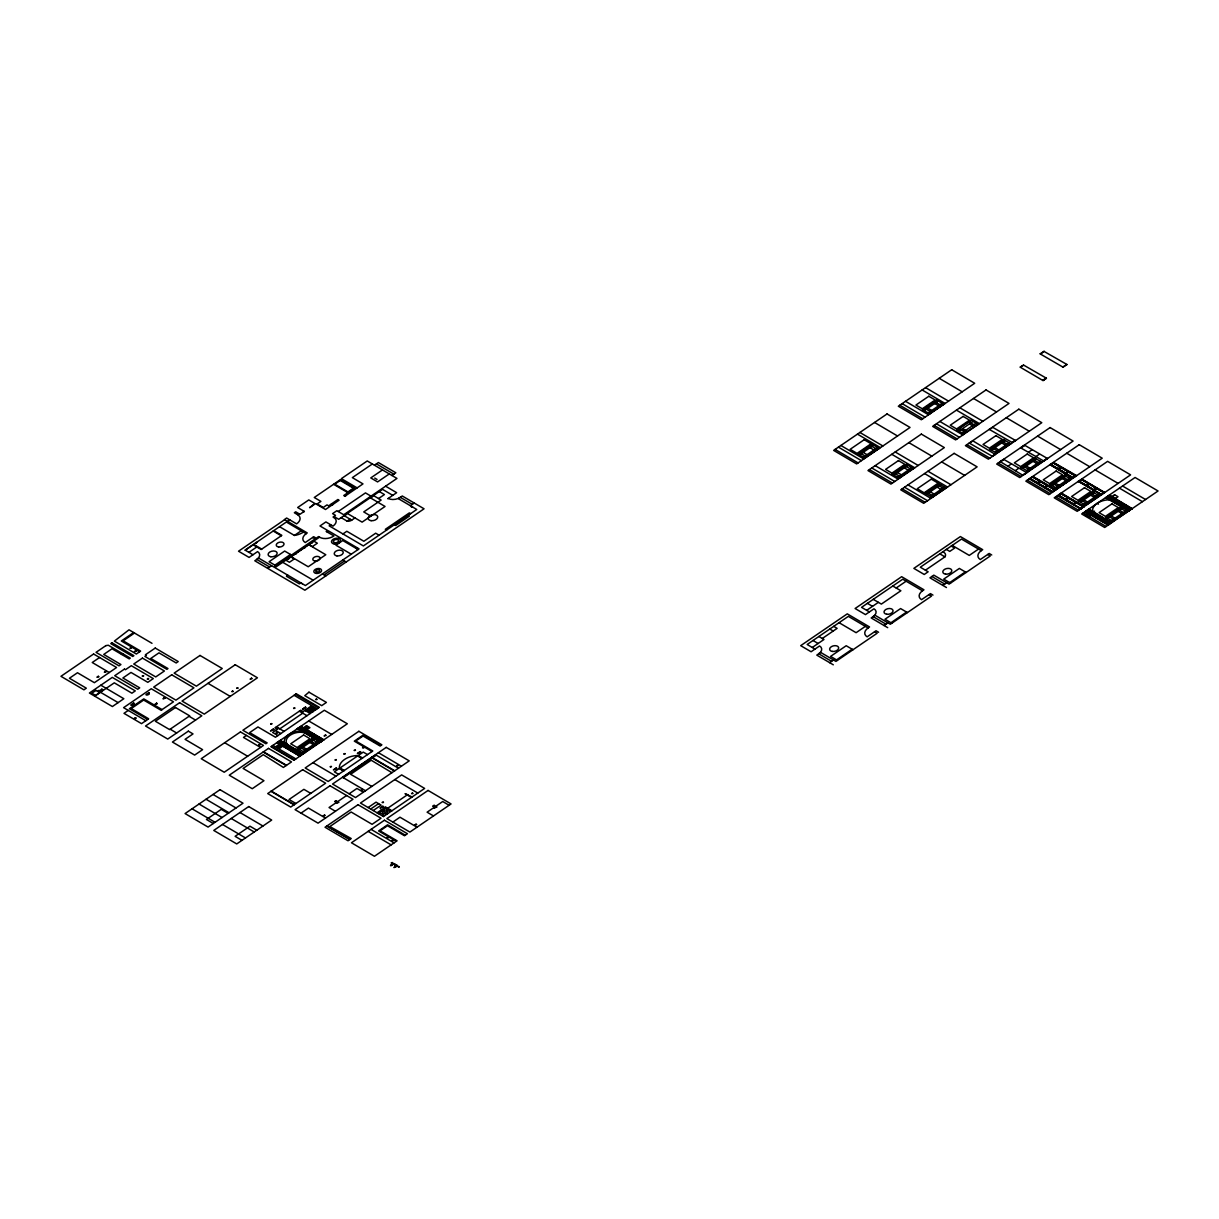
<?xml version="1.0" encoding="UTF-8"?>
<svg xmlns="http://www.w3.org/2000/svg" width="1219" height="1219" viewBox="0 0 1219 1219"><rect width="100%" height="100%" fill="white"/><g stroke="black" fill="none" stroke-linecap="round" stroke-linejoin="round"><path stroke-width="1.5" d="M142.836 676.438L143.644 675.89L142.135 676.027L143.431 675.905M939.224 484.034L924.688 493.482L939.224 484.034L946.081 488.057M132.201 704.338L133.343 704.094M133.42 704.445L132.277 704.689M147.331 694.007L148.474 693.763M148.535 694.129L147.453 694.388M255.487 542.638L256.63 542.394M256.706 542.729L255.64 543.034M287.852 558.546L288.994 558.302M289.055 558.683L287.943 558.912M294.983 553.685L296.126 553.441M296.202 553.792L295.105 554.066M303.76 547.681L304.902 547.438M304.963 547.803L303.881 548.062M310.875 542.821L312.034 542.562M312.11 542.912L311.028 543.217M345.068 514.479L346.226 514.235M346.242 514.662L344.078 515.622L351.742 520.132L354.958 517.923M371.231 496.605L372.389 496.362M372.404 496.788L371.307 496.956M270.664 723.812L271.822 723.568M271.837 723.995L270.74 724.162M293.596 708.148L294.754 707.889M294.83 708.239L293.733 708.529M278.541 746.485L279.684 746.226M279.745 746.607L278.663 746.866M306.457 727.408L307.615 727.164M307.63 727.591L306.548 727.773M330.227 766.614L331.385 766.37M335.118 759.818L336.276 759.574M331.461 766.721L330.364 767.01M336.337 759.94L335.24 760.199M343.91 753.814L345.053 753.571M345.114 753.952L344.002 754.18M354.241 750.218L355.399 749.975M355.46 750.34L354.348 750.584M382.278 802.285L383.421 802.026M383.452 802.468L382.355 802.635M391.284 862.778L392.442 862.534M392.503 862.9L391.436 863.174M398.293 866.755L399.207 866.557M399.238 867.059L398.476 867.227M346.181 514.189L347.293 513.428L362.104 522.128L385.052 506.464L370.241 497.763M276.561 742.889L280.781 740.664L303.257 753.86M297.146 728.825L301.367 726.6L323.843 739.796M284.926 746.698L287.166 745.159L295.181 749.868L299.904 755.49L302.495 754.165M285.094 746.79L287.349 745.266L285.261 746.897M305.695 732.726L307.935 731.187M305.862 732.832L308.27 731.4L313.009 737.023L315.264 735.499L306.03 732.924M292.423 751.102L294.663 749.563M292.59 751.194L294.998 749.761M313.176 737.129L315.431 735.59M299.904 755.49L302.16 753.967L292.926 751.392L295.181 749.868M313.359 737.236L315.767 735.788L320.506 741.426L322.745 739.903L313.527 737.327L321.024 741.731M300.316 755.871L277.338 742.356M320.673 741.533L323.096 740.101M299.828 756.207L347.324 723.766L324.33 710.266L270.938 746.729L293.931 760.229L299.828 756.207L277.353 742.996M1062.998 367.01L1066.61 364.542M1066.838 364.557L1063.029 367.163L1040.066 353.8M1008.006 466.207L1011.42 463.875M1028.607 452.142L1032.021 449.811M1015.412 470.564L1018.84 468.233M1036.013 456.5L1039.426 454.169M1022.848 475.06L1026.459 472.591M1020.516 447.769L1043.418 460.843L1047.06 458.527M1022.878 475.197L1026.916 472.606M1043.479 461.132L1047.289 458.527M1058.031 468.69L1060.454 467.258M1040.02 481.429L1037.78 482.953L1040.203 481.52M1058.382 468.888L1060.621 467.349M1058.549 468.995L1060.789 467.456M1044.927 487.158L1047.35 485.726M1065.528 473.094L1067.935 471.662M1045.277 487.356L1047.517 485.832M1065.863 473.292L1068.118 471.753M1045.445 487.463L1047.685 485.924M1068.286 471.86L1066.046 473.383L1051.052 464.591M1051.906 492.126L1055.517 489.657M1072.507 478.061L1076.118 475.593M1051.982 492.293L1055.791 489.688M1072.583 478.229L1076.377 475.623M1086.403 485.36L1088.643 483.821M1068.393 498.099L1065.802 499.424L1068.225 497.992M1086.571 485.452L1088.994 484.019M1066.32 499.729L1068.56 498.19M1086.921 485.65L1089.161 484.126M1073.299 503.828L1075.554 502.289M1093.9 489.764L1096.14 488.225M1073.467 503.919L1075.889 502.487M1094.068 489.855L1096.475 488.423M1076.057 502.594L1073.817 504.133L1058.823 495.325M1096.658 488.529L1094.403 490.053L1079.424 481.261M1103.637 492.628L1101.9 494.457M1080.963 508.323L1083.386 506.891M1101.565 494.259L1103.972 492.826M1080.72 508.933L1130.592 474.861L1107.614 461.361L1054.222 497.824L1077.2 511.325L1080.72 508.933L1057.437 495.63M1081.009 508.734L1058.641 495.463M1108.467 524.856L1086.083 511.584L1090.274 510.944L1094.952 514.403M1093.443 515.652L1095.683 514.128M1114.029 501.588L1116.269 500.049M1093.611 515.759L1095.851 514.22M1114.196 501.695L1116.452 500.156L1121.907 505.504L1114.928 501.405M1101.854 518.105L1101.885 519.187L1093.778 515.85L1096.018 514.327L1099.584 518.547L1102.448 518.806L1095.47 514.708M1116.619 500.247L1114.379 501.786L1123.598 504.361L1120.764 505.184M1100.925 520.056L1103.18 518.517M1121.526 505.992L1123.766 504.453M1101.092 520.163L1103.347 518.624M1121.693 506.083L1124.101 504.651L1129.358 510.593M1094.342 515.469L1101.275 520.254L1103.515 518.73L1108.757 524.658M1128.261 509.588L1131.095 508.75L1121.861 506.19L1106.882 497.382L1116.101 499.958L1113.861 501.481L1109.122 495.859L1131.598 509.054M1108.421 524.46L1110.661 522.921M1131.262 508.856L1129.023 510.395L1131.43 508.963M1108.178 525.054L1158.05 490.983L1135.072 477.482L1081.68 513.961L1104.658 527.461L1108.178 525.054L1084.895 511.751M1108.589 524.551L1110.844 523.027M284.697 519.675L238.528 551.217L249.087 557.418L257.575 551.613A8.807 5.379 -12.3 0 1 256.737 559.43L269.597 566.987M252.988 554.752L245.156 550.15L286.358 522.022L306.182 533.663L307.249 532.932L284.438 519.538L286.633 518.029L296.598 523.88A10.377 6.354 -12.3 0 0 297.588 514.662L298.945 513.732M245.156 550.15L253.659 544.36L261.735 549.099M287.669 521.427L289.878 519.934M372.359 463.967L352.352 477.635L362.988 483.897L344.931 496.224M304.217 511.37L299.935 514.311L295.714 511.828L294.343 512.757L297.588 514.662M374.477 465.216L378.393 462.55L395.84 472.804L391.939 475.471M248.905 552.359L256.813 546.95M133.633 632.554L121.306 640.981L139.652 651.754M134.456 633.072L123.134 640.813L140.627 651.083L136.33 654.024L114.373 641.118L129.016 629.812L151.994 643.327M99.562 657.513L92.233 662.511L109.268 672.507M382.492 469.924L370.774 477.924L377.585 481.916L389.303 473.917M279.517 526.684L294.419 535.431L301.245 530.768M122.052 654.481L122.845 653.948L121.351 654.085L122.647 653.963M338.227 511.508L365.471 492.903L371.003 496.163M306.182 533.663A9.981 6.11 -12.3 0 0 305.238 542.531L313.725 536.741L316.193 538.188L318.54 536.589L319.683 537.259A10.255 6.263 -12.3 0 0 333.945 535.964L326.143 531.393L327.561 530.417L319.988 525.968L325.9 521.93L333 526.105A9.782 5.988 -12.3 0 0 333.838 517.481L334.661 516.917L338.714 519.294L382.537 489.352L392.747 495.356M330.699 524.764L329.145 525.831L363.369 545.929L416.761 509.466L398.369 498.662L402.27 495.996L424.06 508.795L304.887 590.209L254.786 560.77L258.687 558.104L273.925 567.064L315.127 538.92L312.658 537.472M267.647 568.328L271.547 565.662M274.9 565.144L290.518 554.477M319.515 537.168L274.915 567.627L305.39 585.531L359.072 548.87L328.597 530.966L327.134 531.956M378.56 498.556L384.427 494.564L379.307 491.562M341.152 517.633L347.11 521.122L350.036 519.126M98.648 691.402L99.44 690.853M99.242 691.752L100.049 691.203M94.762 696.171L114.281 682.838L131.911 693.2L135.279 690.899L112.285 677.383L89.398 693.032L112.392 706.532L123.835 698.716L100.842 685.2M387.779 498.769L396.647 492.689L385.585 486.183M342.935 533.937L346.836 531.271L363.872 541.266L375.681 533.206L379.079 535.202M287.897 575.261L286.435 576.252L299.371 583.855L300.834 582.865M410.376 505.717L414.277 503.051M412.159 506.769L411.428 507.256L412.586 507.013M301.977 583.535L302.403 583.794M356.39 548.535L357.38 547.864M324.178 574.865L344.474 560.999M128.269 710.403L123.988 713.344L141.526 723.644L148.642 718.783L131.241 708.544L143.674 700.056L161.091 710.281L173.479 701.809L151.263 688.75L123.591 707.66L145.808 720.719M134.837 718.92L136.223 717.976L134.136 718.509L134.821 718.159M156.367 704.094L155.377 704.125M157.053 703.622L156.062 703.653M164.855 698.289L163.864 698.319M246.421 735.423L243.495 737.419L260.531 747.43M272.736 729.572L273.726 729.541M303.318 708.681L303.348 709.306M303.531 708.544L304.72 708.498M278.77 728.261L272.614 732.467L277.902 735.56M301.702 712.597L310.784 706.395L316.056 709.488L309.138 709.138L310.205 713.496L304.933 710.387M279.791 728.855L302.723 713.191M276.82 742.935L280.629 740.329M297.421 728.855L301.23 726.265M277.094 742.965L280.705 740.497M297.68 728.901L301.291 726.433M292.987 750.706L287.181 748.024L286.556 746.226L289.436 746.485L294.099 749.944M297.741 748.649L311.805 739.049M311.866 739.217L295.638 750.203L302.662 754.271M311.942 739.384L297.482 748.618L311.942 739.384L318.677 743.331M297.207 750.31L298.96 749.121M312.628 739.781L314.38 738.577L312.795 739.887M297.375 750.416L299.127 749.213M297.543 750.508L299.478 749.411M312.963 739.979L314.898 738.882M299.554 749.472L313.222 740.131M301.459 752.809L318.647 741.076M301.626 752.915L303.561 751.818M317.047 742.386L318.982 741.289M301.977 753.113L303.729 751.91M317.397 742.584L319.149 741.381M304.491 752.367L318.159 743.026M304.659 752.473L318.327 743.133M335.438 768.625L336.139 768.899M360.154 752.504L358.965 752.55L359.955 752.519M343.697 770.865L339.446 768.366L358.188 755.567L362.637 757.944M358.371 755.43L363.262 752.108L367.513 754.607M343.301 777.707L376.305 755.17M301.017 813.134L308.437 808.075L325.473 818.071M346.607 795.519L329.039 807.527L335.423 811.275M349.137 793.798L356.954 788.449L363.338 792.213M858.176 453.986L872.164 444.432M922.844 409.813L936.832 400.259M859.745 454.702L873.413 445.362M924.413 410.529L938.081 401.188M863.661 457.003L877.33 447.663M928.329 412.83L941.997 403.489M864.941 457.75L878.594 448.424M929.609 413.576L943.277 404.236M865.063 457.826L878.853 448.562M929.731 413.652L943.521 404.388M368.123 807.542L376.031 802.148L381.136 805.149L373.227 810.544M370.683 809.05L378.591 803.641M1020.532 367.117L1023.549 365.045L1046.481 378.271L1043.068 380.602L1020.074 367.102L1023.579 365.197M1040.295 353.8L1044.104 351.209M1040.752 353.815L1044.165 351.483L1067.052 364.557M382.324 806.719L383.315 806.688M377.067 812.799L385.554 806.993L391.939 810.757M387.093 808.654L407.786 794.514M383.452 816.547L424.639 788.419L401.661 774.903L360.458 803.047L383.452 816.547L382.294 810.848L391.36 811.153L384.975 807.405M892.491 474.145L906.494 464.591M957.174 429.972L971.162 420.418M894.06 474.861L907.728 465.536M959.155 430.932L972.823 421.606M962.233 432.745L975.886 423.404M392.853 822.078L399.969 817.202L417.005 827.213M897.976 477.162L911.644 467.837M899.256 477.909L913.046 468.66M963.924 433.735L977.714 424.486M1042.976 380.176L1045.811 378.24M1043.037 380.465L1046.252 378.256M969.669 443.076L972.701 441.004M989.676 429.408L992.708 427.336L1015.625 440.547M925.267 493.405L939.27 483.852M990.011 449.186L1003.877 439.724L1010.749 443.884M990.239 449.202L1003.816 439.434L989.554 449.171L997.081 453.224M926.836 494.122L940.504 484.781M991.519 449.948L1005.172 440.608M393.661 863.357L392.853 863.905L394.346 863.768L393.051 863.89M930.752 496.423L944.42 487.082M995.435 452.249L1009.088 442.908M390.674 865.52L391.863 865.475M391.36 865.048L392.35 865.018M932.032 497.169L945.7 487.844M969.227 443.046L992.114 456.135L995.618 454.215M996.7 452.996L1010.368 443.655M989.234 429.378L1012.12 442.467L1014.955 440.531M932.154 497.245L945.959 487.996M992.175 456.409L995.405 454.215M996.837 453.072L1010.627 443.807M1015.412 440.547L1012.12 442.467M394.758 864.88L395.855 864.774M1000.159 461.849L1003.953 459.243M1020.745 447.769L1024.554 445.179L1047.517 458.542M999.93 461.833L1004.014 459.533L1026.688 472.591M1021.202 447.8L1024.615 445.453M1021.08 467.563L1035.129 457.963M1035.19 458.253L1020.852 467.547L1035.19 458.253L1042.047 462.275M1022.802 468.325L1036.47 458.999M1026.718 470.625L1040.386 461.3M1027.998 471.387L1041.788 462.123M1029.613 479.021L1033.224 476.553M1050.199 464.957L1053.81 462.489M1029.065 478.96L1033.285 476.72L1056.05 489.733M1049.666 464.896L1053.886 462.656L1076.651 475.654M822.276 638.497L837.118 628.364L833.705 626.353M896.194 588L906.144 581.204M812.265 647.487L823.983 639.487L818.878 636.486M866.663 610.338L878.381 602.338M925.419 570.202L944.938 556.87A7.055 4.312 -12.3 0 0 943.841 552.344L942.881 551.78M1050.534 484.735L1064.385 475.273M1064.461 475.44L1049.986 484.674L1064.461 475.44L1071.181 479.387M1052.073 485.528L1065.741 476.187M1071.151 477.147L1053.978 488.88L1055.898 487.783M1069.566 478.442L1071.318 477.238M1054.313 489.078L1056.248 487.981M1069.733 478.549L1071.669 477.437M1057.01 488.423L1070.678 479.097M1072.629 477.757L1050.656 464.85M1057.178 488.529L1070.846 479.189M1057.345 488.621L1071.013 479.296M865.383 626.353L856.104 632.691L839.083 622.696M978.522 549.068L969.257 555.407L952.222 545.396M1057.97 495.691L1061.581 493.223L1084.133 506.601M1078.571 481.627L1082.182 479.158M1058.244 495.722L1061.444 492.887M1078.038 481.551L1082.259 479.326L1104.734 492.522M878.594 632.265L876.034 630.756L867.151 636.836A9.981 6.11 -12.3 0 1 868.096 627.968L869.558 626.962L847.266 613.858L800.7 645.659L811.092 651.754L819.579 645.963A8.807 5.379 -12.3 0 1 818.741 653.78L831.602 661.338M932.977 595.101L930.432 593.607L921.549 599.672A9.981 6.11 -12.3 0 1 922.493 590.804L923.956 589.798L901.649 576.694L855.098 608.51L865.475 614.605L873.977 608.799A8.807 5.379 -12.3 0 1 873.139 616.616L886 624.174M981.249 550.668L982.712 549.678L960.404 536.573L913.854 568.374L924.231 574.469L928.147 571.802L920.315 567.201L961.501 539.072L981.249 550.668A9.981 6.11 -12.3 0 0 980.305 559.536L989.188 553.472L991.733 554.98M829.651 662.664L833.552 659.997M884.034 625.515L887.95 622.848M942.79 585.379L946.691 582.712M836.554 659.89L852.157 649.224M890.937 622.741L906.555 612.075M949.692 582.606L965.311 571.94M1078.632 501.375L1092.681 491.775M1092.833 492.11L1078.358 501.344L1092.833 492.11L1099.553 496.057M1080.445 502.198L1094.113 492.857M1082.35 505.55L1099.523 493.817M1082.518 505.641L1084.27 504.453M1097.938 495.112L1099.69 493.908M1082.685 505.748L1084.62 504.651M1098.106 495.204L1100.041 494.106M1083.036 506.693L1081.314 508.521M1085.382 505.093L1099.218 495.859M1085.718 505.291L1099.386 495.965M1085.169 511.782L1088.963 509.192M1105.755 497.718L1109.564 495.127L1132.177 508.658M1085.428 511.828L1089.039 509.359M1106.029 497.748L1109.64 495.28M1106.09 517.511L1120.139 507.912L1106.349 517.542M1105.542 519.172L1107.309 517.968M1120.962 508.643L1122.729 507.439M1105.709 519.279L1107.477 518.075M1121.13 508.734L1122.897 507.546M1105.892 519.37L1107.812 518.273M1121.312 508.841L1123.232 507.744M1107.903 518.319L1121.556 508.993M1109.808 521.671L1127.148 510.045M1110.143 521.869L1111.896 520.681M1125.564 511.34L1127.316 510.136M1110.311 521.976L1112.063 520.772M1125.731 511.447L1127.484 510.243M1108.254 524.353L1110.494 522.829L1101.275 520.254M1112.84 521.229L1126.493 511.889M1128.84 510.289L1122.425 505.809M1113.008 521.321L1126.844 512.087M1094.586 511.203L1092.666 511.614A13.82 8.457 -12.3 0 1 1109.808 499.851M1109.717 496.56L1107.995 496.621L1108.025 497.702M1109.153 496.941L1110.875 496.88L1115.537 500.339M1109.778 498.739L1113.206 498.601M1112.642 498.998L1114.364 498.937L1114.989 500.719L1113.267 500.78M1113.831 500.399L1112.109 500.46L1107.446 497.002L1110.875 496.88L1112.109 500.46L1114.425 501.1M1117.214 500.963L1115.492 501.024L1115.522 502.106M1116.65 501.344L1118.356 501.283L1123.034 504.742M1117.838 502.746L1116.116 502.807L1115.492 501.024L1118.356 501.283L1119.606 504.864L1122.47 505.123L1122.44 504.041M1117.274 503.127L1120.703 503.005M1120.139 503.386L1121.846 503.325L1122.47 505.123L1117.869 503.843L1115.492 501.024L1120.109 502.304L1122.47 505.123L1115.492 501.024L1122.47 505.123M1121.328 504.803L1119.606 504.864L1119.575 503.782M1124.695 505.352L1122.989 505.428L1123.019 506.51M1124.147 505.748L1125.853 505.687L1130.531 509.146M1125.32 507.15L1123.613 507.211L1122.989 505.428L1125.853 505.687L1127.103 509.268L1129.967 509.527L1129.937 508.43M1124.756 507.531L1128.2 507.409M1127.636 507.79L1129.343 507.729L1129.967 509.527L1125.35 508.232L1122.989 505.428L1127.605 506.708L1129.967 509.527L1122.989 505.428L1129.967 509.527M1089.74 512.422L1088.034 512.483L1086.845 511.066M1093.824 515.18L1091.523 514.525L1090.274 510.944L1087.409 510.685L1089.176 512.803L1093.763 513.001L1094.388 514.784L1093.26 515.561L1086.281 511.462L1095.515 514.022M1093.23 514.464L1088.034 512.483L1087.409 510.685L1094.388 514.784L1094.357 513.702M1092.681 514.845L1094.388 514.784L1092.026 511.98L1087.409 510.685L1087.439 511.782M1100.986 518.669L1094.936 516.17L1094.906 515.088L1097.77 515.347L1111.012 523.119M1097.237 516.826L1095.531 516.886L1094.906 515.088L1097.77 515.347L1099.02 518.928L1101.885 519.187L1101.26 517.405L1095.531 516.886L1095.5 515.789M1100.727 518.867L1099.02 518.928L1098.989 517.846M1100.163 519.248L1101.885 519.187L1099.523 516.368L1094.906 515.088L1097.268 517.907M1102.418 520.574L1102.387 519.492L1105.252 519.751L1109.93 523.21M1104.734 521.214L1103.012 521.29L1101.824 519.873M1104.17 521.61L1108.757 521.793L1109.381 523.591L1107.66 523.652M1108.223 523.271L1103.012 521.29L1102.387 519.492L1105.252 519.751L1106.502 523.332L1108.818 523.972M301.383 727.697L299.661 727.758L299.691 728.855M301.992 729.495L300.285 729.556L299.097 728.139M301.443 729.876L304.872 729.754M304.308 730.135L306.015 730.074L307.203 731.476M305.497 731.537L300.285 729.556L299.661 727.758L306.015 730.074L306.639 731.857L304.933 731.918M308.864 732.101L307.158 732.162L307.188 733.244M308.3 732.482L310.022 732.421L314.7 735.88M309.489 733.884L307.782 733.96L306.594 732.543M308.925 734.28L312.354 734.143M311.805 734.539L313.512 734.463L314.136 736.261L312.414 736.322M313.573 736.642L311.272 736.002L310.022 732.421L307.158 732.162L309.519 734.981L312.978 735.941M316.361 736.505L314.654 736.566L314.685 737.647M315.797 736.885L317.519 736.825L322.197 740.283M316.986 738.287L315.264 738.348L314.091 736.946M316.422 738.668L319.85 738.546M280.781 741.761L279.06 741.838L279.105 742.92M320.475 740.344L315.264 738.348L314.654 736.566L317.519 736.825L318.768 740.405L321.069 741.045M280.218 742.158L281.939 742.081L286.617 745.54M319.911 740.725L321.633 740.664L321.603 739.583M281.406 743.56L279.684 743.62L278.511 742.219M285.49 746.318L283.189 745.678L281.939 742.081L279.06 741.838L280.842 743.94L284.271 743.819M283.707 744.199L285.429 744.139L286.054 745.937L279.684 743.62L279.06 741.838L286.054 745.937L286.023 744.839M284.896 745.601L283.189 745.678L283.158 744.58M284.332 745.998L288.278 746.165M287.714 746.546L289.436 746.485L290.671 750.066L293.535 750.325L293.505 749.243M288.903 747.963L287.181 748.024L286.556 746.226L289.436 746.485L289.467 747.582M288.339 748.344L291.768 748.222M291.204 748.603L292.926 748.542L293.535 750.325L291.829 750.386M292.392 750.005L290.671 750.066L290.64 748.984M295.76 750.569L294.053 750.63L294.084 751.712M295.211 750.95L296.918 750.889L301.596 754.348M296.385 752.367L294.678 752.428L293.489 751.011M299.264 752.611L295.821 752.748M298.701 753.007L300.407 752.946L301.032 754.729L299.325 754.79M299.874 754.409L294.678 752.428L294.053 750.63L296.918 750.889L298.167 754.47L300.468 755.11M1096.673 517.206L1101.26 517.405L1101.29 518.486M334.951 768.945L335.941 768.915M387.398 813.85L378.347 813.545L386.255 808.151L387.398 813.85L381.014 810.102M313.131 711.5L306.213 711.149L312.064 707.142L313.131 711.5L309.138 709.138M1087.409 510.685L1089.999 512.224M1096.018 514.327L1088.537 509.923L1092.087 514.144L1093.504 514.266M1097.496 516.612L1094.906 515.088L1096.079 516.49L1100.696 517.785M1106.471 522.25L1106.502 523.332L1109.381 523.591L1107.004 520.772L1102.387 519.492L1103.576 520.894L1104.993 521.016L1104.704 520.132L1102.387 519.492L1104.764 522.311L1109.381 523.591L1109.351 522.509M1105.923 522.631L1105.877 521.534L1108.482 523.073L1105.846 520.452M283.677 743.118L279.06 741.838L281.665 743.361M302.861 754.134L280.187 741.061L283.737 745.281L285.155 745.403M286.556 746.226L291.173 747.521L293.535 750.325L286.556 746.226L288.933 749.045L296.659 752.153L295.227 752.032L294.053 750.63L298.67 751.91L301.032 754.729L298.167 754.47L298.137 753.388M287.684 745.464L291.234 749.685L292.651 749.807M1088.277 511.203L1089.71 511.34M1093.793 514.083L1093.763 513.001L1088.034 512.483L1088.003 511.386M1094.906 515.088L1097.207 515.728M1102.387 519.492L1104.704 520.132M1105.877 521.534L1108.193 522.189M309.519 734.981L314.136 736.261L311.774 733.442L307.158 732.162L307.782 733.96L311.272 736.002L314.136 736.261L314.106 735.179M279.943 742.341L281.376 742.478M279.654 742.539L279.684 743.62L285.429 744.139L286.054 745.937M287.44 746.744L289.162 747.75M301.002 753.647L301.032 754.729L296.415 753.449L294.053 750.63L296.354 751.27M298.411 753.19L300.148 754.211L298.716 754.089L297.512 751.59M1105.496 497.687L1128.764 510.99M1109.016 497.032L1110.753 498.068M1112.505 499.089L1114.257 500.11M1113.968 500.308L1112.231 499.287M1116.513 501.436L1118.25 502.457M1117.975 502.655L1116.223 501.634L1116.116 502.807L1121.846 503.325L1121.876 504.422M1120.002 503.493L1121.739 504.514M1121.465 504.712L1119.712 503.676M1123.994 505.839L1125.746 506.86M1125.472 507.058L1123.72 506.037M1127.484 507.881L1129.236 508.917M302.144 729.389L300.392 728.368M304.171 730.227L305.908 731.248M305.634 731.446L303.881 730.425L303.775 731.598L306.076 732.238M308.163 732.573L309.916 733.609M309.626 733.792L307.889 732.771M311.653 734.63L313.405 735.651M313.115 735.849L311.378 734.813M315.66 736.977L317.412 737.998M317.123 738.196L315.386 737.175M320.612 740.253L318.875 739.217M286.587 747.323L285.444 747.003L292.362 748.923M1116.055 500.643L1118.356 501.283L1118.387 502.365M1123.552 505.032L1125.853 505.687L1125.884 506.769M1087.973 510.304L1090.274 510.944L1090.304 512.041M1090.868 511.645L1090.898 512.742L1093.199 513.382M1093.778 515.85L1094.936 516.17M1102.951 519.111L1105.252 519.751L1105.298 520.833M300.224 727.377L302.525 728.017L303.775 731.598L306.639 731.857L306.609 730.775M298.533 728.52L307.767 731.095L305.527 732.634L300.788 726.996L323.264 740.192M307.721 731.781L310.022 732.421L310.053 733.503M315.203 736.185L317.519 736.825L317.55 737.906M279.623 741.442L281.939 742.081L281.97 743.179M282.534 742.798L282.564 743.88L284.865 744.519M277.947 742.6L287.166 745.159M288.873 746.866L280.842 743.94M294.617 750.249L296.918 750.889L296.948 751.971M299.844 753.327L297.543 752.687L297.573 753.769M939.209 378.286L962.202 391.802M973.524 398.461L996.517 411.961M1006.3 417.706L1029.293 431.221M1037.598 436.097L1060.591 449.598M1066.732 453.224L1089.725 466.725M1095.104 469.879L1118.097 483.394M1122.562 486.015L1145.555 499.516M1119.453 488.149L1142.432 501.664M925.556 387.627L948.534 401.127M959.871 407.786L982.849 421.302M1053.688 462.793L1075.661 475.684M1082.061 479.463L1104.536 492.659M1109.519 495.584L1131.994 508.795M1053.49 462.915L1075.463 475.821M1081.862 479.585L1104.338 492.796M1109.32 495.722L1131.796 508.917M1053.292 463.052L1075.265 475.959M1081.664 479.722L1104.14 492.918M1050.854 464.729L1073.025 477.498M1079.226 481.383L1101.702 494.594M1106.684 497.52L1129.16 510.715M1079.028 481.52L1101.504 494.731M1106.486 497.657L1128.962 510.852M1050.473 464.988L1072.644 478.397M1078.83 481.657L1101.306 494.868M922.128 389.958L945.121 403.474M956.458 410.133L979.436 423.633M943.658 404.464L936.908 399.878L922.265 409.889L929.99 413.805M977.973 424.623L971.223 420.052L956.595 430.048L964.305 433.964M1127.011 512.193L1120.063 507.744L1105.816 517.481L1113.343 521.519M934.851 401.767L941.327 405.577M969.166 421.942L975.642 425.736M1001.942 441.202L1008.418 444.996M1033.24 459.578L1039.716 463.388M1062.511 476.781L1068.728 480.423M1090.883 493.436L1097.1 497.093M1118.341 509.572L1124.543 513.229M934.668 403.519L938.584 405.82M969.41 423.938L972.472 425.736M1001.759 442.939L1005.675 445.24M1033.057 461.331L1036.973 463.631M1062.328 478.518L1065.985 480.682M1090.685 495.188L1094.357 497.337M1118.143 511.325L1121.8 513.473M1097.191 503.356L1098.456 504.117M927.827 408.197L931.743 410.498M962.583 428.6L965.646 430.398M994.933 447.617L998.849 449.918M1026.215 465.993L1030.131 468.294M1055.486 483.196L1059.143 485.345M1083.859 499.866L1087.516 502.015M1111.317 515.987L1114.974 518.136M925.084 408.441L931.56 412.235M959.414 428.6L965.875 432.41M992.19 447.861L998.651 451.67M1023.472 466.252L1029.948 470.046M1052.744 483.44L1058.961 487.097M1081.116 500.11L1087.333 503.767M1108.574 516.246L1114.791 519.888M1021.522 467.578L1028.379 471.601M1050.793 484.781L1057.528 488.728M1079.165 501.451L1085.885 505.397M905.534 401.295L928.528 414.795M939.864 421.454L962.842 434.97M994.948 454.199L972.64 440.714M1111.591 522.722L1088.902 509.024M1033.087 476.858L1055.06 489.764M1061.459 493.527L1083.935 506.723M1088.917 509.649L1111.393 522.86M1032.904 476.995L1054.862 489.886M1061.277 493.665L1083.752 506.86M1088.719 509.786L1111.195 522.997M1032.706 477.117L1054.664 490.023M1061.079 493.786L1083.554 506.997M1030.466 478.656L1052.424 491.562M1030.268 478.793L1052.226 491.699L1030.07 478.93M902.121 403.626L925.114 417.142M936.451 423.801L959.429 437.301M1058.442 495.584L1080.918 508.795M1085.9 511.721L1108.376 524.932M1000.601 461.864L1022.909 475.334M1029.872 479.052L1052.058 492.461M899.79 405.226L922.768 418.726M934.104 425.401L957.083 438.901M966.88 444.645L989.858 458.161M998.178 463.037L1021.156 476.538M1027.312 480.164L1050.306 493.665M1055.684 496.819L1078.663 510.334M1083.142 512.955L1106.121 526.456M874.541 422.46L897.519 435.975M908.856 442.634L931.849 456.135M941.632 461.894L964.625 475.395M895.203 451.975L918.181 465.475M927.979 471.22L950.957 484.735M859.898 432.471L882.891 445.971M857.46 434.132L880.453 447.647M891.79 454.306L914.768 467.806M924.566 473.566L947.544 487.067M878.99 448.638L872.24 444.051L857.597 454.062L865.322 457.978M913.305 468.812L906.555 464.226L891.912 474.221L899.637 478.138M870.671 445.621L877.131 449.415M904.986 465.78L911.462 469.589M937.761 485.04L944.237 488.834M869.985 447.693L873.901 449.994M904.315 467.867L908.231 470.168M937.091 487.128L941.007 489.428M863.159 452.371L867.075 454.672M897.474 472.53L901.39 474.831M930.249 491.79L934.165 494.091M859.928 452.95L866.404 456.744M894.243 473.109L900.719 476.919M927.034 492.369L933.495 496.179M925.556 493.375L932.413 497.398M840.866 445.468L863.86 458.984M875.196 465.643L898.174 479.143M907.972 484.888L930.95 498.403M838.443 447.144L861.422 460.645M871.783 467.974L894.761 481.475M904.559 487.234L927.552 500.735M835.106 449.4L858.1 462.915M869.437 469.574L892.415 483.074M902.212 488.834L925.191 502.335M987.725 554.477L990.27 555.971L949.083 584.114L933.845 575.155L929.945 577.821L946.462 587.528M951.247 546.066L954.66 548.062L949.769 551.399L946.371 549.403M939.834 553.868L944.938 556.87M966.164 572.442L959.353 568.435L943.735 579.101L950.546 583.109M931.895 576.496L944.74 584.038M922.493 590.804L902.746 579.208L861.559 607.336L869.391 611.938M928.969 594.613L931.514 596.106L890.327 624.25L875.09 615.29L871.189 617.957L887.706 627.663M892.796 586.004L900.871 590.758L881.352 604.091L873.261 599.337M907.408 612.578L900.597 608.571L884.979 619.237L891.79 623.244M867.41 603.344L872.514 606.331M868.096 627.968L848.348 616.357L807.161 644.485L814.993 649.087M874.572 631.762L877.131 633.255L835.929 661.399L820.692 652.439L816.791 655.106L833.308 664.812M829.789 629.034L833.202 631.031M853.01 649.727L846.199 645.735L830.581 656.401L837.392 660.393M813.012 640.493L818.117 643.495M376.427 463.89L393.889 474.145M374.736 478.077L377.037 479.433M412.327 504.376L400.32 497.322A8.67 5.303 -12.3 0 1 388.267 498.434M410.605 513.671L409.34 512.909L385.326 529.32L386.606 530.067M408.075 515.393L409.34 516.155L395.687 525.48L394.407 524.734M373.456 495.554L381.12 500.064L363.75 511.934L370.896 516.125M357.137 487.89L341.381 478.64L367.239 460.965L396.952 478.427L343.758 514.753L336.871 510.715L332.574 513.641L335.515 515.363L333.061 517.039L333.838 517.481M333.579 484.278L347.887 492.689M345.906 495.554L345.099 496.316L343.743 495.523L354.622 488.088L340.314 479.692L314.258 497.489L320.902 501.39L317.184 503.919L323.233 507.47L326.997 504.91L328.612 505.855L337.876 499.516L339.08 500.217L325.503 509.496L315.538 503.645L309.596 507.698L314.761 503.417L308.788 499.927L297.665 507.515L304.4 511.477L303.241 512.041M331.446 503.919L332.802 504.727L331.659 505.291M358.096 549.54L342.768 540.535L335.941 545.198L351.255 554.203M342.768 560.009L346.181 562.005M273.757 530.615L281.848 535.37L261.156 549.51L253.064 544.756M273.178 531.012L281.269 535.766M291.493 555.056L284.682 551.049L269.079 561.715L275.89 565.723M322.471 573.875L325.869 575.871M282.717 562.294L313.207 580.214M295.562 694.281L318.555 707.797M380.892 745.464L363.171 735.072L354.302 741.137L372.008 751.529M294.099 695.287L317.092 708.788M378.423 752.702L401.401 766.202M303.165 711.591L300.788 710.189L274.915 727.865L277.307 729.267M398.476 768.199L375.742 754.851L342.752 777.387L365.487 790.735M299.325 711.195L306.99 715.69M371.734 757.273L394.712 770.774M308.712 720.932L331.705 734.432M371.384 757.502L394.377 771.002M449.11 805.271L442.726 801.523L427.107 812.189L433.492 815.938M391.939 772.678L371.185 760.229L350.6 774.309L371.825 786.407M357.594 755.963L361.845 758.477M394.819 779.581L417.812 793.081M301.169 726.722L323.66 739.933M300.986 726.859L323.462 740.055M298.35 728.657L320.826 741.868M298.152 728.794L320.627 741.99M297.954 728.932L320.429 742.127M412.052 797.013L405.074 793.66L411.458 797.409M309.992 740.71L316.209 744.367M309.306 740.862L316.285 744.961M309.809 742.462L313.466 744.611M208.007 683.341L230.223 696.384M276.393 726.859L284.042 731.354M340.025 767.97L344.276 770.469M275.555 730.455L280.827 733.564M302.967 747.125L306.639 749.289M343.499 771.002L339.248 768.503L334.372 771.84L338.623 774.339M300.24 747.384L306.441 751.026M298.274 748.71L305.009 752.672M280.583 740.802L303.059 753.997M312.993 762.637L335.987 776.137M277.582 742.188L300.56 755.704M277.551 742.859L300.026 756.07M382.812 807.146L381.425 807.207M272.888 745.403L295.882 758.904M271.426 746.394L294.419 759.894M263.517 751.803L286.511 765.303M405.287 835.213L387.581 824.806L378.606 830.947L396.312 841.339M263.182 752.032L286.175 765.532M189.052 716.284L195.528 720.094M388.114 837.529L387.535 837.925M224.662 742.721L247.64 756.237M310.754 793.371L303.897 789.348L289.071 799.481L295.912 803.504M371.079 829.377L394.057 842.878M162.066 709.61L143.796 698.883L129.412 708.711L147.667 719.439M368.153 831.373L391.131 844.874M170.172 729.191L176.633 733M271.273 791.131L294.267 804.647M271.029 791.299L294.023 804.814M100.491 692.27L118.106 702.616M327.027 825.888L350.021 839.388M326.783 826.055L349.777 839.556M213.035 794.468L236.014 807.984M239.975 812.524L262.954 826.025M206.041 799.253L229.035 812.753M228.121 813.378L221.264 809.34L206.438 819.473L213.279 823.511M256.813 830.23L249.956 826.192L235.115 836.325L241.972 840.363M231.229 818.482L254.222 831.998M199.047 804.022L222.041 817.522M222.498 824.455L245.491 837.956M192.069 808.791L215.047 822.292M1089.176 512.803L1094.388 514.784L1091.523 514.525L1091.493 513.443M283.677 743.118L285.459 745.22M1127.209 508.079L1128.962 509.1L1127.103 509.268L1127.072 508.171M1108.726 497.23L1110.479 498.251L1108.62 498.419L1107.995 496.621L1110.875 496.88L1110.905 497.962M320.902 740.055L319.149 739.034L321.008 738.866L321.633 740.664L318.768 740.405L318.723 739.323M302.419 729.206L300.682 728.185L302.525 728.017L302.556 729.114M1106.761 522.052L1107.065 522.951M1103.271 520.01L1103.576 520.894M1099.264 517.648L1099.568 518.547M1095.774 515.607L1096.079 516.49M1091.767 513.26L1092.087 514.144M294.922 751.148L295.227 752.032M290.93 748.801L291.234 749.685M283.433 744.398L283.737 745.281M1129.373 508.811L1129.343 507.729L1123.613 507.211L1123.583 506.129M1114.395 500.019L1114.364 498.937L1108.62 498.419L1108.589 497.322M1108.787 522.89L1108.757 521.793L1103.012 521.29L1102.982 520.193M1098.426 518.227L1098.365 516.048M1097.77 515.347L1097.801 516.429M1090.898 512.742L1090.929 513.824M321.039 739.963L321.008 738.866L315.264 738.348L315.233 737.266M313.542 735.56L313.512 734.478L307.782 733.96L307.752 732.863M306.045 731.156L306.015 730.074L300.285 729.556L300.255 728.459M300.438 754.028L300.407 752.946L294.678 752.428L294.648 751.331M292.956 749.624L292.926 748.542L287.181 748.024L287.151 746.927M290.076 749.365L290.015 747.186M282.564 743.88L282.595 744.961M1126.447 506.388L1126.508 508.567M1118.951 501.984L1119.012 504.163M1114.958 499.638L1114.989 500.719L1112.109 500.46L1112.078 499.379M1111.454 497.581L1111.53 499.76M318.113 737.525L318.174 739.704M311.241 734.92L311.272 736.002M310.616 733.122L310.677 735.301M303.12 728.718L303.181 730.897M303.47 532.078A14.293 8.746 -12.3 0 1 294.419 535.431M339.446 768.366A15.39 9.417 -12.3 0 1 358.188 755.567M351.742 520.132A4.114 2.514 -12.3 0 1 347.11 521.122M284.332 742.752A13.82 8.457 -12.3 0 1 301.474 731.004M287.562 744.657A11.855 7.253 -12.3 0 1 290.092 735.27A11.855 7.253 -12.3 0 1 304.659 732.863M308.956 692.179L304.78 695.668L321.725 705.633L326.402 702.418L308.956 692.179M1039.853 481.322L1037.445 482.754L1039.853 481.322M340.238 480.438L334.768 484.172L347.964 491.927L353.434 488.194L340.238 480.438M93.604 654.009L60.95 676.316L83.928 689.817L86.32 688.186L69.422 678.252L77.483 672.751L94.381 682.686L116.582 667.509L93.604 654.009M105.901 645.613L96.042 652.348L119.02 665.848L120.925 664.538L103.737 654.435L112.026 648.767L129.229 658.885L130.296 658.138L108.339 645.247L105.901 645.613M111.919 642.779L110.777 643.571L132.734 656.477L133.892 655.685L111.919 642.779M130.677 647.716L129.869 648.264L131.378 648.127L130.677 647.716M98.312 676.301L96.926 677.246L99.013 676.713L98.312 676.301M105.733 671.242L104.346 672.187L106.419 671.654L105.733 671.242M135.781 650.717L134.395 651.662L136.482 651.129L135.781 650.717M124.445 669.094L114.723 675.722L137.717 689.223L139.713 687.866L122.89 677.977L130.997 672.446L147.819 682.32L153.289 678.587L131.317 665.696L125.466 669.688L124.445 669.094M155.24 648.051L145.381 654.786L146.402 655.395L144.893 656.416L166.851 669.322L167.978 668.561L150.775 658.458L158.973 652.851L176.176 662.953L178.218 661.551L155.24 648.051M142.44 658.092L133.755 664.02L155.727 676.926L164.413 670.999L142.44 658.092M290.899 556.931L286.023 560.268L289.421 562.264L294.297 558.927L290.899 556.931M308.757 544.725L291.189 556.733L308.224 566.744L325.793 554.736L308.757 544.725M313.938 541.206L309.047 544.527L312.46 546.539L317.336 543.202L313.938 541.206M95.92 690.411L91.821 693.215L95.57 695.409L99.668 692.605L95.92 690.411M98.83 690.487L98.038 691.036L100.644 691.554L98.83 690.487M101.863 689.162L99.897 690.503L101.177 691.249L103.127 689.924L101.863 689.162M148.048 678.48L147.24 679.029L148.748 678.892L148.048 678.48M171.711 674.793L153.701 687.089L175.932 700.148L193.928 687.836L171.711 674.793M200.023 655.456L174.149 673.117L196.381 686.175L222.239 668.5L200.023 655.456M133.663 703.028L130.738 705.039A1.966 1.204 -12.3 0 0 133.48 704.78A1.966 1.204 -12.3 0 0 133.663 703.028M148.809 692.712L145.884 694.708A1.966 1.204 -12.3 0 0 148.627 694.464A1.966 1.204 -12.3 0 0 148.809 692.712M156.55 703.195L155.179 704.14L157.251 703.607L156.55 703.195M164.352 697.862L162.965 698.807L165.053 698.274L164.352 697.862M179.604 702.738L145.533 726.006L167.75 739.064L201.821 715.797L179.604 702.738M235.237 664.736L182.042 701.077L204.259 714.121L257.453 677.794L235.237 664.736M175.475 707.508L155.362 721.237L169.578 729.587L189.692 715.858L175.475 707.508M232.6 691.082L231.808 691.63L233.301 691.493L232.6 691.082M237.476 687.745L236.684 688.293L238.177 688.156L237.476 687.745M251.48 678.191L250.093 679.135L252.181 678.587L251.48 678.191M188.335 731.156L172.428 742.036L194.644 755.079L202.598 749.655L185.059 739.339L193.013 733.914L188.335 731.156M240.463 731.918L201.226 758.721L224.22 772.236L263.456 745.434L240.463 731.918M296.293 693.794L242.901 730.257L265.894 743.758L267.159 742.889L249.666 732.619L257.971 726.951L275.464 737.236L319.287 707.294L296.293 693.794M316.437 699.066L315.63 699.615L317.123 699.477L316.437 699.066M273.239 729.114L270.466 731.004L273.925 729.526L273.239 729.114M305.405 707.142L302.632 709.031L306.106 707.553L305.405 707.142M259.495 744.459L258.687 745.007L260.196 744.87L259.495 744.459M277.216 732.329L275.829 733.289L277.917 732.741L277.216 732.329M309.397 710.357L308.011 711.302L310.098 710.768L309.397 710.357M268.5 748.39L229.263 775.193L252.257 788.708L263.959 780.709L243.099 768.442L263.258 754.683L283.387 767.437L291.493 761.905L268.5 748.39M278.618 744.733L276.271 746.333L279.684 748.329L282.031 746.729L278.618 744.733M306.533 725.655L304.186 727.255L307.599 729.267L309.946 727.667L306.533 725.655M220.014 789.699L185.075 813.561L208.068 827.076L243.008 803.199L220.014 789.699M303.607 734.981L290.731 743.773L297.086 747.521L309.961 738.714L303.607 734.981M325.473 735.011L324.086 735.956L326.159 735.423L325.473 735.011M248.706 806.551L213.767 830.429L236.745 843.929L271.685 820.052L248.706 806.551M302.647 769.707L267.708 793.569L290.701 807.069L325.641 783.207L302.647 769.707M358.874 731.293L305.192 767.97L328.17 781.47L372.785 750.995L355.75 741L363.079 736.002L380.099 745.998L381.867 744.809L358.874 731.293M363.323 747.293L362.515 747.841L364.024 747.704L363.323 747.293M336.139 768.016L333.366 769.905L336.84 768.427L336.139 768.016M360.154 751.62L357.38 753.51L360.854 752.032L360.154 751.62M329.999 785.767L295.059 809.645L318.052 823.145L352.992 799.268L329.999 785.767M386.225 747.369L332.543 784.03L355.521 797.546L409.218 760.869L386.225 747.369M887.036 413.942L833.644 450.405L856.637 463.906L910.029 427.442L887.036 413.942M951.704 369.753L898.312 406.232L921.305 419.732L974.697 383.269L951.704 369.753M336.048 800.67L334.661 801.614L336.749 801.081L336.048 800.67M864.195 439.709L850.161 449.308L857.048 453.361L871.082 443.762L864.195 439.709M928.817 396.251L915.941 405.043L922.295 408.776L935.171 399.984L928.817 396.251M338.181 801.919L336.094 803.336L338.882 802.331L338.181 801.919M324.483 815.054L323.096 815.999L325.183 815.465L324.483 815.054M362.013 789.424L361.205 789.973L362.698 789.836L362.013 789.424M397.44 765.227L396.632 765.776L398.141 765.639L397.44 765.227M358.02 804.708L325.031 827.244L348.024 840.76L351.24 838.55L329.861 826.543L351.133 812.006L372.085 824.318L381.014 818.223L358.02 804.708M921.351 434.101L867.974 470.564L890.952 484.08L944.344 447.602L921.351 434.101M986.034 389.928L932.642 426.391L955.62 439.891L1009.012 403.428L986.034 389.928M382.812 806.262L380.038 808.167L383.513 806.673L382.812 806.262M898.464 460.584L885.588 469.391L891.942 473.124L904.833 464.317L898.464 460.584M963.147 416.41L950.256 425.218L956.61 428.951L969.501 420.144L963.147 416.41M412.372 793.097L411.58 793.645L413.073 793.508L412.372 793.097M384.442 820.235L351.453 842.771L374.446 856.271L397.089 840.805L380.054 830.809L387.474 825.735L404.51 835.746L407.436 833.735L384.442 820.235M428.082 790.43L386.895 818.574L409.874 832.074L451.06 803.946L428.082 790.43M387.627 837.103L386.819 837.636L388.312 837.514L387.627 837.103M434.116 805.332L432.73 806.277L434.817 805.744L434.116 805.332M436.25 806.582L434.177 807.999L436.951 806.993L436.25 806.582M954.142 453.361L900.75 489.825L923.728 503.325L977.12 466.862L954.142 453.361M1018.81 409.188L965.418 445.651L988.396 459.152L1041.788 422.688L1018.81 409.188M392.731 840.104L391.924 840.638L393.432 840.5L392.731 840.104M416.014 824.196L414.628 825.141L416.715 824.593L416.014 824.196M931.301 479.143L917.252 488.728L924.139 492.781L938.188 483.181L931.301 479.143M995.923 435.671L983.032 444.463L989.386 448.211L1002.277 439.404L995.923 435.671M391.863 864.591L390.476 865.536L392.548 865.002L391.863 864.591M395.352 864.347L394.56 864.896L396.053 864.759L395.352 864.347M395.246 866.587L393.874 867.532L395.946 866.999L395.246 866.587M397.059 865.353L396.266 865.901L397.76 865.764L397.059 865.353M1050.092 427.564L996.7 464.043L1019.693 477.543L1073.086 441.065L1050.092 427.564M1027.206 454.047L1014.33 462.854L1020.684 466.587L1033.56 457.78L1027.206 454.047M1079.242 444.691L1025.849 481.155L1048.828 494.655L1102.22 458.192L1079.242 444.691M1056.126 471.037L1043.235 479.844L1049.605 483.577L1062.48 474.77L1056.126 471.037M1084.499 487.707L1071.608 496.514L1077.962 500.247L1090.853 491.44L1084.499 487.707M1087.257 513.382L1084.91 514.982L1088.323 516.993L1090.655 515.393L1087.257 513.382M1114.577 494.716L1112.246 496.316L1115.644 498.327L1117.991 496.727L1114.577 494.716M1111.941 503.843L1099.066 512.635L1105.42 516.368L1118.311 507.576L1111.941 503.843M1112.612 497.901L1107.995 496.621L1110.372 499.44L1114.989 500.719L1112.612 497.901M304.278 729.038L299.661 727.758L302.022 730.577L306.639 731.857L304.278 729.038M319.256 737.845L314.654 736.566L317.016 739.384L321.633 740.664L319.256 737.845M1110.021 497.459L1107.995 496.621L1114.989 500.719L1110.021 497.459M301.687 728.596L299.661 727.758L306.639 731.857L301.687 728.596M309.184 733L307.158 732.162L314.136 736.261L309.184 733M316.681 737.388L314.654 736.566L321.633 740.664L316.681 737.388M336.977 555.894A4.602 2.819 -12.3 0 0 343.209 552.07A4.602 2.819 -12.3 0 0 335.972 551.14A4.602 2.819 -12.3 0 0 336.977 555.894M334.996 542.745A2.621 1.6 -12.3 0 0 338.562 540.55A2.621 1.6 -12.3 0 0 334.417 540.017A2.621 1.6 -12.3 0 0 334.996 542.745M334.25 543.964A4.602 2.819 -12.3 0 0 340.482 540.139A4.602 2.819 -12.3 0 0 333.244 539.194A4.602 2.819 -12.3 0 0 334.25 543.964M945.548 574.134A4.602 2.819 -12.3 0 0 951.78 570.309A4.602 2.819 -12.3 0 0 944.542 569.38A4.602 2.819 -12.3 0 0 945.548 574.134M270.877 556.748A4.602 2.819 -12.3 0 0 277.124 552.923A4.602 2.819 -12.3 0 0 269.871 551.994A4.602 2.819 -12.3 0 0 270.877 556.748M886.792 614.269A4.602 2.819 -12.3 0 0 893.024 610.445A4.602 2.819 -12.3 0 0 885.786 609.5A4.602 2.819 -12.3 0 0 886.792 614.269M832.394 651.434A4.602 2.819 -12.3 0 0 838.642 647.594A4.602 2.819 -12.3 0 0 831.388 646.664A4.602 2.819 -12.3 0 0 832.394 651.434M315.051 561.045A3.687 2.255 -12.3 0 0 320.048 557.952A3.687 2.255 -12.3 0 0 314.243 557.205A3.687 2.255 -12.3 0 0 315.051 561.045M371.109 520.681A4.861 2.971 -12.3 0 0 377.707 516.627A4.861 2.971 -12.3 0 0 370.043 515.637A4.861 2.971 -12.3 0 0 371.109 520.681M278.648 546.996A3.947 2.408 -12.3 0 0 283.997 543.704A3.947 2.408 -12.3 0 0 277.78 542.912A3.947 2.408 -12.3 0 0 278.648 546.996M316.97 572.153A1.92 1.173 -12.3 0 0 319.576 570.553A1.92 1.173 -12.3 0 0 316.544 570.157A1.92 1.173 -12.3 0 0 316.97 572.153M316.209 573.418A3.947 2.408 -12.3 0 0 321.557 570.126A3.947 2.408 -12.3 0 0 315.34 569.334A3.947 2.408 -12.3 0 0 316.209 573.418"/></g></svg>
